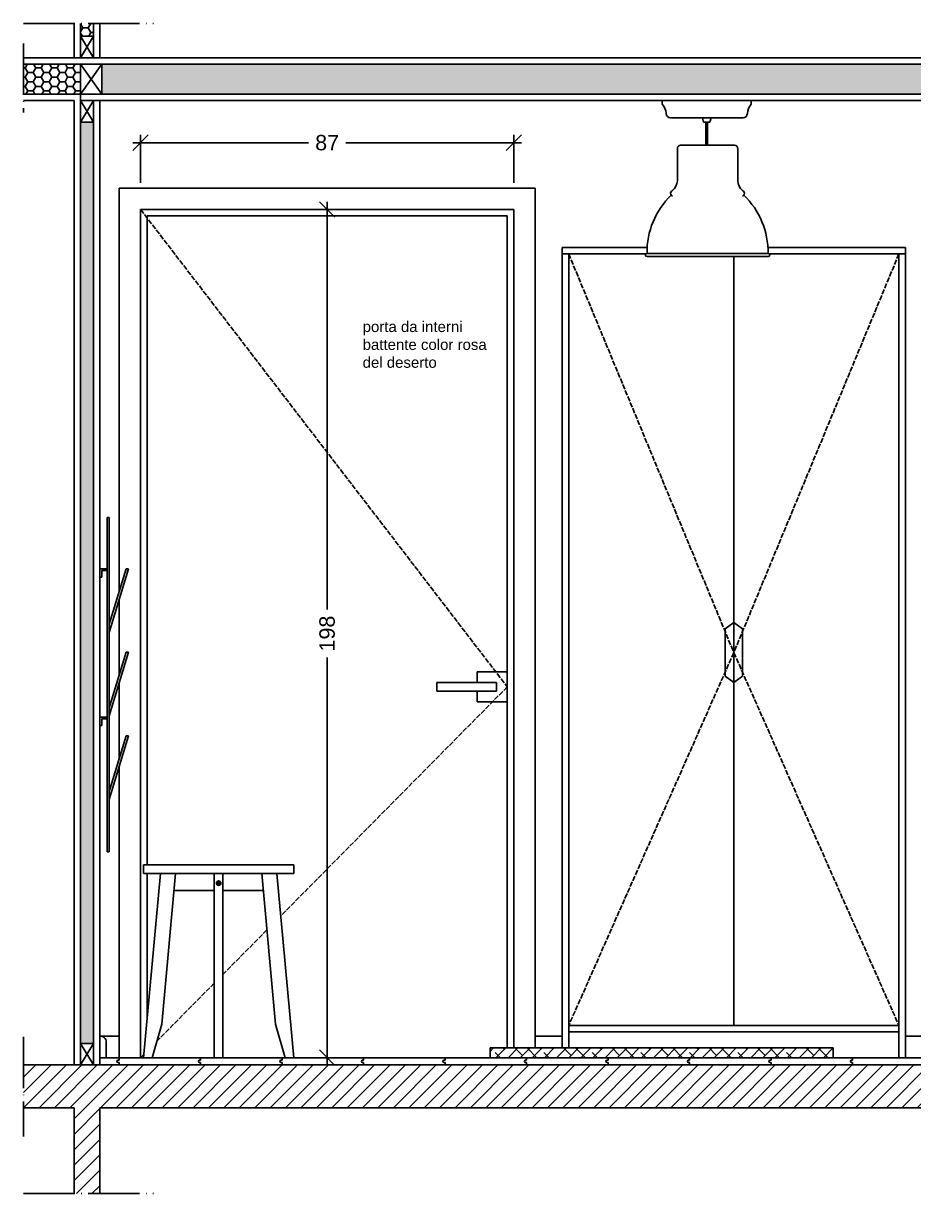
# Model space of a CAD drawing. Header units: millimetres. Extents: x 3258 to 5904, y 891 to 1994.
# Drawn here: x 3708.2 to 3915.7, y 895.6 to 1168.5 of the extents above; entities that cross this region are included whole.
import ezdxf

# ---------------------------------------------------------------- set-up
doc = ezdxf.new("R2010")
doc.units = ezdxf.units.MM
doc.header["$LTSCALE"] = 0.5
doc.linetypes.add('ACAD_ISO02W100', pattern=[15, 12, -3])
doc.linetypes.add('ACAD_ISO04W100', pattern=[30, 24, -3, 0, -3])
for name, color, linetype in [('22££arredo', 250, 'Continuous'), ('22££cont trav', 140, 'Continuous'), ('22££porte e finestre', 232, 'Continuous'), ('22££retini', 13, 'Continuous'), ('22££sez par', 102, 'Continuous'), ('22££trattaggio porte e arredi', 210, 'Continuous'), ('22££tratto punto proseguimento', 3, 'ACAD_ISO04W100')]:
    doc.layers.add(name, color=color, linetype=linetype)
doc.layers.add('AA - struttura finestre', color=1, linetype='Continuous', lineweight=25)
doc.styles.add('ARIAL', font='arial.ttf')
doc.styles.get("Standard").update_dxf_attribs({"font": 'arial.ttf'})
doc.dimstyles.new('TICK_36', dxfattribs={"dimtxt": 3.6, "dimasz": 3.6, "dimexe": 1.8, "dimexo": 1.2, "dimgap": 1.8, "dimtad": 0, "dimdec": 0, "dimzin": 0, "dimdsep": 46, "dimtxsty": 'ARIAL', "dimblk": 'OBLIQUE', "dimcen": 1.8, "dimdle": 1.8, "dimclrd": 201, "dimclre": 201, "dimclrt": 201, "dimadec": 0, "dimazin": 0, "dimtfac": 1, "dimtdec": 0, "dimtmove": 1, "dimatfit": 3, "dimldrblk": 'OPEN90', "dimfxl": 1, "dimtfill": 1, "dimtolj": 1, "dimtzin": 0, "dimarcsym": 0})

# ---------------------------------------------------------------- blocks, each defined once
blk = doc.blocks.new('_Oblique')
at = {"color": 0, "linetype": 'ByBlock', "lineweight": -2}
blk.add_line((-0.5, -0.5), (0.5, 0.5), dxfattribs=at)
blk = doc.blocks.new('*D34')
at = {"layer": 'AA - struttura finestre', "color": 201, "lineweight": -2, "transparency": 16777216}
for p, q in [((3735.47, 1131.34), (3735.47, 1142.51)), ((3822.47, 1131.34), (3822.47, 1142.51)), ((3733.67, 1140.71), (3774.59, 1140.71)), ((3824.27, 1140.71), (3783.35, 1140.71))]:
    blk.add_line(p, q, dxfattribs=at)
at = {"layer": 'AA - struttura finestre', "color": 201, "lineweight": -2, "transparency": 16777216, "xscale": 3.6, "yscale": 3.6, "zscale": 3.6, "rotation": 180}
blk.add_blockref('_Oblique', (3735.47, 1140.71), dxfattribs=at)
at = {"layer": 'AA - struttura finestre', "color": 201, "lineweight": -2, "transparency": 16777216, "xscale": 3.6, "yscale": 3.6, "zscale": 3.6}
blk.add_blockref('_Oblique', (3822.47, 1140.71), dxfattribs=at)
at = {"layer": 'AA - struttura finestre', "color": 201, "transparency": 16777216, "insert": (3778.97, 1140.71), "char_height": 3.6, "attachment_point": 5, "style": 'ARIAL', "bg_fill": 3, "box_fill_scale": 1.1, "bg_fill_color": 256, "bg_fill_true_color": 13158600, "bg_fill_transparency": 0}
blk.add_mtext('\\A1;87', dxfattribs=at)
blk = doc.blocks.new('_Open90')
at = {"color": 0, "linetype": 'ByBlock', "lineweight": -2}
for p, q in [((0, 0), (-1, 0)), ((-0.5, 0.5), (0, 0)), ((0, 0), (-0.5, -0.5))]:
    blk.add_line(p, q, dxfattribs=at)
blk = doc.blocks.new('*D35')
at = {"layer": '22££arredo', "color": 201, "lineweight": -2, "transparency": 16777216}
for p, q in [((3777.77, 1125.14), (3777.17, 1125.14)), ((3778.97, 1126.94), (3778.97, 1031.83)), ((3778.97, 925.5), (3778.97, 1020.61)), ((3780.17, 927.3), (3780.77, 927.3))]:
    blk.add_line(p, q, dxfattribs=at)
at = {"layer": '22££arredo', "color": 201, "lineweight": -2, "transparency": 16777216, "xscale": 3.6, "yscale": 3.6, "zscale": 3.6}
for p, rotation in [((3778.97, 1125.14), 90), ((3778.97, 927.3), 270)]:
    blk.add_blockref('_Oblique', p, dxfattribs=dict(at, rotation=rotation))
at = {"layer": '22££arredo', "color": 201, "transparency": 16777216, "insert": (3778.97, 1026.22), "char_height": 3.6, "attachment_point": 5, "rotation": 90, "style": 'ARIAL', "bg_fill": 3, "box_fill_scale": 1.1, "bg_fill_color": 256, "bg_fill_true_color": 13158600, "bg_fill_transparency": 0}
blk.add_mtext('\\A1;198', dxfattribs=at)

msp = doc.modelspace()

# ---------------------------------------------------------------- hatches: boundary and pattern name
at = {"layer": '22££retini'}
h = msp.add_hatch(dxfattribs=at)
h.set_pattern_fill('HONEY', color=256, scale=0.39)
h.set_pattern_definition([(0, (-377.2177, -341.3323), (1.857375, 1.07235595), [1.23825, -2.4765]), (120, (-377.2177, -341.3323), (-1.857375, 1.07235596), [1.23825, -2.4765]), (60, (-377.2177, -341.3323), (4e-09, 2.1447119), [-2.4765, 1.23825])])
h.paths.add_polyline_path([(3724.47, 1168.54), (3721.47, 1168.54), (3721.47, 1165.54), (3724.47, 1165.54)])
h = msp.add_hatch(dxfattribs=at)
h.set_pattern_fill('HONEY', color=256, scale=0.39)
h.paths.add_polyline_path([(3721.47, 1159.04), (3719.97, 1159.04), (3708.15, 1159.04), (3708.15, 1152.04), (3721.47, 1152.04)])
h = msp.add_hatch(dxfattribs=at)
h.set_pattern_fill('HONEY', color=256, scale=0.39)
h.set_pattern_definition([(0, (-391.8513, -339.5022), (1.857375, 1.07235595), [1.23825, -2.4765]), (120, (-391.8513, -339.5022), (-1.857375, 1.07235596), [1.23825, -2.4765]), (60, (-391.8513, -339.5022), (4e-09, 2.1447119), [-2.4765, 1.23825])])
h.paths.add_polyline_path([(3724.47, 1145.54), (3721.47, 1145.54), (3721.47, 930.6), (3724.47, 930.6)])
h.paths.add_polyline_path([(4008.47, 1152.04), (4008.47, 1159.04), (3726.47, 1159.04), (3726.47, 1152.04)])
at = {"layer": '22££retini', "true_color": 0x000000}
h = msp.add_hatch(dxfattribs=at)
h.set_pattern_fill('ANSI38', color=18, scale=0.63)
h.paths.add_polyline_path([(3896.97, 929.6), (3816.97, 929.6), (3816.97, 927.3), (3896.97, 927.3)])
at = {"layer": '22££retini'}
h = msp.add_hatch(dxfattribs=at)
h.set_pattern_fill('ANSI31', color=256, scale=0.8)
h.set_pattern_definition([(45, (-391.8513, -339.5022), (-1.7960512, 1.7960512), [])])
h.paths.add_polyline_path([(3708.15, 925.6), (3708.15, 915.6), (3719.97, 915.6), (3719.97, 895.6), (3725.97, 895.6), (3725.97, 915.6), (4000.97, 915.6), (4000.97, 895.6), (4014.97, 895.6), (4014.97, 915.6), (4014.97, 925.6)])

# ---------------------------------------------------------------- linework, layer by layer
at = {"layer": '22££arredo'}
for p, q in [((3857.09, 1150.54), (3857.09, 1149.72)), ((3877.85, 1150.54), (3877.85, 1149.72)), ((3875.93, 1146.54), (3859.01, 1146.54)), ((3866.72, 1145.54), (3866.48, 1146.54)), ((3868.22, 1145.54), (3868.46, 1146.54)), ((3867.47, 1145.54), (3866.72, 1145.54)), ((3867.27, 1145.54), (3867.27, 1140.14)), ((3867.47, 1145.54), (3868.22, 1145.54)), ((3867.67, 1145.54), (3867.67, 1140.14)), ((3860.63, 1131.8), (3860.63, 1139.4)), ((3873.93, 1140.14), (3861.37, 1140.14)), ((3874.68, 1131.8), (3874.68, 1139.4)), ((3833.78, 1116.3), (3833.78, 929.6)), ((3853.57, 1116.3), (3833.78, 1116.3)), ((3913.78, 1116.3), (3881.73, 1116.3)), ((3913.78, 927.3), (3913.78, 1116.3)), ((3833.78, 1114.8), (3853.31, 1114.8)), ((3835.28, 1114.8), (3835.28, 929.6)), ((3881.77, 1114.88), (3853.54, 1114.88)), ((3881.77, 1114.14), (3853.54, 1114.14)), ((3873.78, 1114.14), (3873.78, 934.8)), ((3881.99, 1114.8), (3913.78, 1114.8)), ((3912.28, 1114.8), (3912.28, 927.3)), ((3727.67, 975.3), (3727.67, 1053.3)), ((3727.67, 1053.3), (3728.17, 1053.3)), ((3728.17, 975.3), (3728.17, 1053.3)), ((3727.67, 1041.35), (3725.97, 1041.35)), ((3725.97, 1041.35), (3725.97, 1039.35)), ((3726.47, 1039.35), (3726.47, 1040.93)), ((3726.47, 1040.93), (3727.67, 1040.93)), ((3728.17, 1028.4), (3732.09, 1041.35)), ((3728.17, 1026.5), (3732.67, 1041.35)), ((3732.09, 1041.35), (3732.67, 1041.35)), ((3725.97, 1039.35), (3726.47, 1039.35)), ((3728.17, 1008.9), (3732.09, 1021.85)), ((3728.17, 1007), (3732.67, 1021.85)), ((3732.09, 1021.85), (3732.67, 1021.85)), ((3725.97, 1006.75), (3727.67, 1006.75)), ((3727.67, 1006.75), (3725.97, 1006.75)), ((3725.97, 1006.75), (3725.97, 1004.75)), ((3725.97, 1004.75), (3726.47, 1004.75)), ((3726.47, 1004.75), (3726.47, 1006.32)), ((3726.47, 1006.32), (3727.67, 1006.32)), ((3728.17, 989.4), (3732.09, 1002.35)), ((3728.17, 987.5), (3732.67, 1002.35)), ((3732.09, 1002.35), (3732.67, 1002.35)), ((3727.67, 975.3), (3728.17, 975.3)), ((3736.16, 972.3, 0), (3771.16, 972.3, 0)), ((3736.16, 970.3, 0), (3736.16, 972.3, 0)), ((3771.16, 972.3, 0), (3771.16, 970.3, 0)), ((3771.16, 970.3, 0), (3736.16, 970.3, 0)), ((3736.16, 927.3, 0), (3740.1, 970.3, 0)), ((3740.39, 935.13, 0), (3743.62, 970.3, 0)), ((3752.66, 927.3, 0), (3752.66, 970.3, 0)), ((3754.66, 927.3, 0), (3754.66, 970.3, 0)), ((3766.93, 935.13, 0), (3763.7, 970.3, 0)), ((3771.16, 927.3, 0), (3767.22, 970.3, 0)), ((3752.66, 966.3, 0), (3743.25, 966.3, 0)), ((3753.56, 968.55, 0), (3753.56, 967.5, 0)), ((3753.76, 968.55, 0), (3753.76, 967.5, 0)), ((3754.66, 966.3, 0), (3764.07, 966.3, 0)), ((3738.16, 927.3, 0), (3740.39, 935.13, 0)), ((3769.16, 927.3, 0), (3766.93, 935.13, 0)), ((3835.28, 934.8), (3912.28, 934.8)), ((3725.97, 932.3), (3730.47, 932.3)), ((3833.78, 932.3), (3827.47, 932.3)), ((3835.28, 933.3), (3912.28, 933.3)), ((3919.4, 932.3), (3913.78, 932.3)), ((3816.97, 927.3, 0), (3816.97, 929.6, 0)), ((3816.97, 929.6, 0), (3896.97, 929.6, 0)), ((3896.97, 929.6, 0), (3896.97, 927.3, 0)), ((3730.22, 926.7), (3730.47, 926.7)), ((3730.47, 926.2), (3730.22, 926.2)), ((3730.47, 927.3), (3730.47, 926.7)), ((3730.47, 926.2), (3730.47, 925.6)), ((3738.16, 927.3, 0), (3736.16, 927.3, 0)), ((3749.22, 926.7), (3749.47, 926.7)), ((3749.47, 926.2), (3749.22, 926.2)), ((3749.47, 927.3), (3749.47, 926.7)), ((3749.47, 926.2), (3749.47, 925.6)), ((3754.66, 927.3, 0), (3752.66, 927.3, 0)), ((3768.22, 926.7), (3768.47, 926.7)), ((3768.47, 926.2), (3768.22, 926.2)), ((3768.47, 927.3), (3768.47, 926.7)), ((3768.47, 926.2), (3768.47, 925.6)), ((3771.16, 927.3, 0), (3769.16, 927.3, 0)), ((3787.22, 926.7), (3787.47, 926.7)), ((3787.47, 926.2), (3787.22, 926.2)), ((3787.47, 927.3), (3787.47, 926.7)), ((3787.47, 926.2), (3787.47, 925.6)), ((3806.22, 926.7), (3806.47, 926.7)), ((3806.47, 926.2), (3806.22, 926.2)), ((3806.47, 927.3), (3806.47, 926.7)), ((3806.47, 926.2), (3806.47, 925.6)), ((3825.22, 926.7), (3825.47, 926.7)), ((3825.47, 926.2), (3825.22, 926.2)), ((3825.47, 927.3), (3825.47, 926.7)), ((3825.47, 926.2), (3825.47, 925.6)), ((3844.22, 926.7), (3844.47, 926.7)), ((3844.47, 926.2), (3844.22, 926.2)), ((3844.47, 927.3), (3844.47, 926.7)), ((3844.47, 926.2), (3844.47, 925.6)), ((3863.22, 926.7), (3863.47, 926.7)), ((3863.47, 926.2), (3863.22, 926.2)), ((3863.47, 927.3), (3863.47, 926.7)), ((3863.47, 926.2), (3863.47, 925.6)), ((3882.22, 926.7, 0), (3882.47, 926.7, 0)), ((3882.47, 926.2, 0), (3882.22, 926.2, 0)), ((3882.47, 927.3, 0), (3882.47, 926.7, 0)), ((3882.47, 926.2, 0), (3882.47, 925.6, 0)), ((3901.22, 926.7, 0), (3901.47, 926.7, 0)), ((3901.47, 926.2, 0), (3901.22, 926.2, 0)), ((3901.47, 927.3, 0), (3901.47, 926.7, 0)), ((3901.47, 926.2, 0), (3901.47, 925.6, 0))]:
    msp.add_line(p, q, dxfattribs=at)
for points in [[(3858.01, 1147.54, 0.144491), (3857.09, 1149.72, -0.42204)], [(3876.93, 1147.54, -0.144491), (3877.85, 1149.72, 0.42204)], [(3860.63, 1131.8, -0.182219), (3859.51, 1129.6, 0.364925), (3859.08, 1128.63, 0.189246), (3859.51, 1128.21, 0.189246)], [(3874.68, 1131.8, 0.182219), (3875.79, 1129.6, -0.364925), (3876.22, 1128.63, -0.189246), (3875.79, 1128.21, -0.189246)], [(3853.54, 1114.88, -0.205853), (3859.17, 1128.47, -0.205853)], [(3881.77, 1114.88, 0.205853), (3876.13, 1128.47, 0.205853)], [(3727.46, 927.3), (3727.46, 930.99, 0.45138), (3725.97, 932.3, 175.263079)]]:
    msp.add_lwpolyline(points, format="xyb", dxfattribs=at)
for points in [[(3873.78, 1014.8), (3871.78, 1016.3), (3871.78, 1027.3), (3873.78, 1028.8)], [(3873.78, 1014.8), (3875.78, 1016.3), (3875.78, 1027.3), (3873.78, 1028.8)]]:
    msp.add_lwpolyline(points, dxfattribs=at)
at = {"layer": '22££arredo', "elevation": 0}
msp.add_lwpolyline([(4000.97, 927.3), (3725.97, 927.3)], dxfattribs=at)
at = {"layer": '22££arredo'}
msp.add_circle((3753.66, 968.02, 0), 0.529, dxfattribs=at)
for centre, radius, start, end in [((3859.01, 1147.54), 1, 180, 270), ((3875.93, 1147.54), 1, 270, 0), ((3861.37, 1139.4), 0.743, 90, 180), ((3873.93, 1139.4), 0.743, 0, 90), ((3853.54, 1114.51), 0.371, 90, 270), ((3881.77, 1114.51), 0.371, 270, 90), ((3730.22, 926.45), 0.25, 90, 270), ((3749.22, 926.45), 0.25, 90, 270), ((3768.22, 926.45), 0.25, 90, 270), ((3787.22, 926.45), 0.25, 90, 270), ((3806.22, 926.45), 0.25, 90, 270), ((3825.22, 926.45), 0.25, 90, 270), ((3844.22, 926.45), 0.25, 90, 270), ((3863.22, 926.45), 0.25, 90, 270), ((3882.22, 926.45, 0), 0.25, 90, 270), ((3901.22, 926.45, 0), 0.25, 90, 270)]:
    msp.add_arc(centre, radius, start, end, dxfattribs=at)
at = {"layer": '22££cont trav'}
for p, q in [((3721.47, 1165.54), (3724.47, 1160.54)), ((3721.47, 1160.54), (3724.47, 1165.54)), ((3721.47, 1160.54), (3721.47, 1160.54)), ((3721.47, 1160.54), (3724.47, 1160.54)), ((3724.47, 1160.54), (3724.47, 1160.54)), ((3721.47, 1159.04), (3726.47, 1152.04)), ((3721.47, 1152.04), (3726.47, 1159.04)), ((3721.47, 1150.54), (3724.47, 1145.54)), ((3721.47, 1145.54), (3724.47, 1150.54)), ((3721.47, 930.6), (3724.47, 925.6)), ((3721.47, 925.6), (3724.47, 930.6))]:
    msp.add_line(p, q, dxfattribs=at)
msp.add_lwpolyline([(3721.47, 1160.54), (3721.47, 1165.54), (3724.47, 1165.54), (3724.47, 1160.54)], dxfattribs=at)
for points in [[(3721.47, 1159.04), (3726.47, 1159.04), (3726.47, 1152.04), (3721.47, 1152.04)], [(3721.47, 1150.54), (3724.47, 1150.54), (3724.47, 1145.54), (3721.47, 1145.54)], [(3721.47, 930.6), (3724.47, 930.6), (3724.47, 925.6), (3721.47, 925.6)]]:
    msp.add_lwpolyline(points, close=True, dxfattribs=at)
at = {"layer": '22££porte e finestre'}
for p, q in [((3827.47, 1130.14), (3730.47, 1130.14)), ((3730.47, 1035.99), (3730.47, 1130.14)), ((3827.47, 929.6), (3827.47, 1130.14)), ((3735.47, 927.3), (3735.47, 1125.14)), ((3822.47, 1125.14), (3735.47, 1125.14)), ((3822.47, 929.6), (3822.47, 1125.14)), ((3820.97, 1123.64), (3736.97, 1123.64)), ((3736.97, 972.3), (3736.97, 1123.64)), ((3820.97, 929.6), (3820.97, 1123.64)), ((3730.47, 1016.49), (3730.47, 1034.09)), ((3813.97, 1017.3), (3813.97, 1014.8)), ((3820.97, 1017.3), (3813.97, 1017.3)), ((3730.47, 996.99), (3730.47, 1014.59)), ((3804.51, 1014.8), (3818.47, 1014.8)), ((3804.51, 1014.8), (3804.51, 1012.8)), ((3804.51, 1012.8), (3818.47, 1012.8)), ((3813.97, 1012.8), (3813.97, 1010.3)), ((3818.47, 1012.8), (3818.47, 1014.8)), ((3813.97, 1010.3), (3820.97, 1010.3)), ((3730.47, 927.3), (3730.47, 995.09)), ((3736.97, 936.14), (3736.97, 970.3))]:
    msp.add_line(p, q, dxfattribs=at)
at = {"layer": '22££sez par'}
for p, q in [((3719.97, 1160.54), (3719.97, 1168.54)), ((3721.47, 1165.54), (3721.47, 1168.54)), ((3724.47, 1165.54), (3724.47, 1168.54)), ((3725.97, 1160.54), (3725.97, 1168.54)), ((3719.97, 1160.54), (3708.15, 1160.54)), ((3719.97, 1160.54), (3721.47, 1160.54)), ((3724.47, 1160.54), (4002.47, 1160.54)), ((3719.97, 1159.04), (3708.15, 1159.04)), ((3721.47, 1159.04), (3719.97, 1159.04)), ((3726.47, 1159.04), (4008.47, 1159.04)), ((3721.47, 1152.04), (3708.15, 1152.04)), ((3721.47, 1152.04), (3721.47, 1150.54)), ((4008.47, 1152.04), (3726.47, 1152.04)), ((3719.97, 1150.54), (3708.15, 1150.54)), ((3719.97, 925.6), (3719.97, 1150.54)), ((3724.47, 1150.54), (3740.97, 1150.54)), ((3725.97, 925.6), (3725.97, 1150.54)), ((4002.47, 1150.54), (3740.97, 1150.54)), ((3721.47, 930.6), (3721.47, 1145.54)), ((3724.47, 1145.54), (3724.47, 930.6)), ((3719.97, 925.6), (3708.15, 925.6)), ((3721.47, 925.6), (3719.97, 925.6)), ((3725.97, 925.6), (3724.47, 925.6)), ((3719.97, 915.6), (3708.15, 915.6)), ((3719.97, 895.6), (3719.97, 915.6)), ((3725.97, 895.6), (3725.97, 915.6))]:
    msp.add_line(p, q, dxfattribs=at)
at = {"layer": '22££sez par', "elevation": 0}
msp.add_lwpolyline([(3725.97, 915.6), (4000.97, 915.6)], dxfattribs=at)
at = {"layer": '22££trattaggio porte e arredi', "linetype": 'ACAD_ISO02W100', "ltscale": 0.2}
for p, q in [((3735.47, 1125.14), (3820.97, 1013.8)), ((3835.28, 1114.8), (3873.78, 1021.8)), ((3912.28, 1114.8), (3873.78, 1021.8)), ((3873.78, 1021.8), (3835.28, 934.8)), ((3873.78, 1021.8), (3912.28, 934.8)), ((3820.97, 1013.8), (3768.13, 960.35)), ((3764.91, 957.09), (3754.66, 946.72)), ((3752.66, 944.7), (3739.25, 931.13)), ((3736.23, 928.07), (3735.47, 927.3))]:
    msp.add_line(p, q, dxfattribs=at)
at = {"layer": '22££tratto punto proseguimento'}
for p, q in [((3708.15, 1168.54), (3738.47, 1168.54)), ((3708.15, 1163.86), (3708.15, 1147.77)), ((3708.15, 932.16), (3708.15, 908.93)), ((3708.15, 895.6), (3738.47, 895.6))]:
    msp.add_line(p, q, dxfattribs=at)

# ---------------------------------------------------------------- texts
at = {"layer": 'AA - struttura finestre', "insert": (3787.24, 1099.05), "char_height": 2.5, "attachment_point": 1}
msp.add_mtext_dynamic_manual_height_columns('{\\C0;porta da interni battente color rosa del deserto}', width=31.9872, gutter_width=12.5, heights=[20.85], dxfattribs=at)

# ---------------------------------------------------------------- next in the draw order: dimensions: what is measured, and where the dimension line sits
at = {"layer": '22££arredo'}
dim = msp.add_linear_dim(base=(3778.97, 927.3), p1=(3778.97, 1125.14), p2=(3778.97, 927.3, 0), angle=90, dimstyle='TICK_36', dxfattribs=at)
dim.commit()
dim.dimension.update_dxf_attribs({"geometry": '*D35', "text_midpoint": (3778.97, 1026.22)})
at = {"layer": 'AA - struttura finestre'}
dim = msp.add_linear_dim(base=(3822.47, 1140.71), p1=(3735.47, 1130.14), p2=(3822.47, 1130.14), dimstyle='TICK_36', dxfattribs=at)
dim.commit()
dim.dimension.update_dxf_attribs({"geometry": '*D34', "text_midpoint": (3778.97, 1140.71)})

# ---------------------------------------------------------------- next in the draw order: linework, layer by layer
at = {"layer": '22££sez par', "elevation": 0}
msp.add_lwpolyline([(4000.97, 925.6), (3725.97, 925.6)], dxfattribs=at)

doc.saveas('drawing.dxf')
